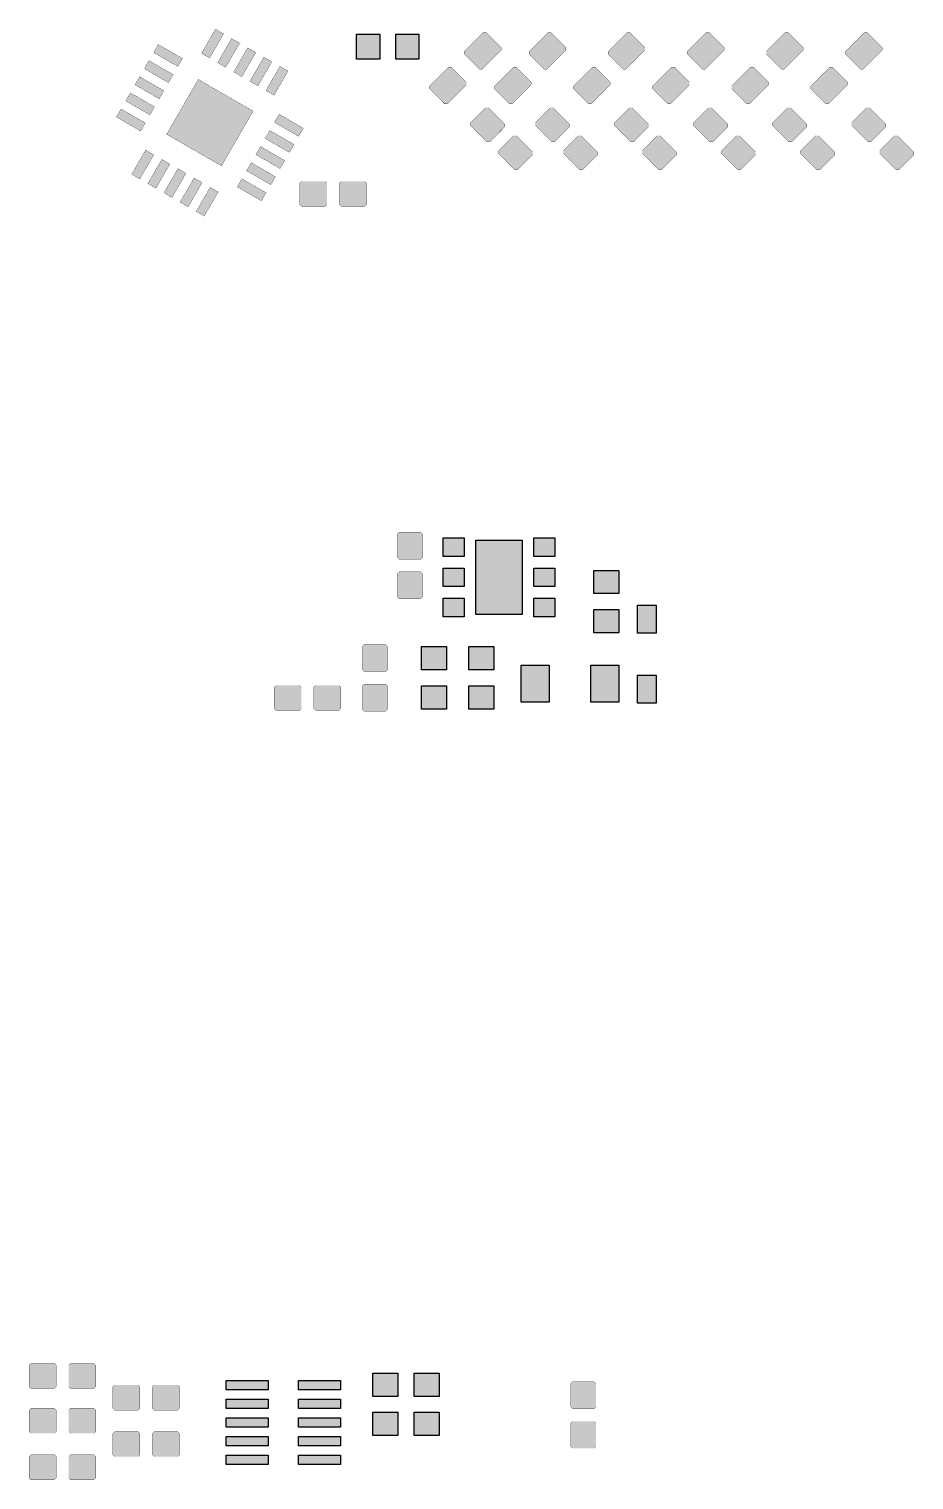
# Model space of a CAD drawing. Header units: millimetres. Extents: x 11.2 to 78.9, y -80.1 to -18.9.
# Drawn here: x 11.23 to 30.26, y -80.15 to -48.97 of the extents above; entities that cross this region are included whole.
import ezdxf

# ---------------------------------------------------------------- set-up
doc = ezdxf.new("R2010")
doc.units = ezdxf.units.MM
doc.header["$MEASUREMENT"] = 0
doc.layers.add('Top-Paste-Mask-Layer', color=7, linetype='Continuous', true_color=0x808080)

msp = doc.modelspace()

# ---------------------------------------------------------------- hatches: boundary and pattern name
at = {"layer": 'Top-Paste-Mask-Layer'}
for points in [[(14.943, -49.491), (15.116, -49.591), (15.416, -49.072), (15.243, -48.972)], [(14.943, -49.491), (15.116, -49.591), (15.416, -49.072), (15.243, -48.972)], [(15.289, -49.691), (15.462, -49.791), (15.762, -49.272), (15.589, -49.172)], [(15.289, -49.691), (15.462, -49.791), (15.762, -49.272), (15.589, -49.172)], [(18.277, -49.619), (18.277, -49.079), (18.777, -49.079), (18.777, -49.619)], [(19.117, -49.619), (19.117, -49.079), (19.617, -49.079), (19.617, -49.619)], [(20.59, -49.506), (20.915, -49.831), (20.972, -49.831), (21.381, -49.422), (21.381, -49.366), (21.056, -49.041), (20.999, -49.041), (20.59, -49.45)], [(20.59, -49.506), (20.915, -49.831), (20.972, -49.831), (21.381, -49.422), (21.381, -49.366), (21.056, -49.041), (20.999, -49.041), (20.59, -49.45)], [(21.984, -49.506), (22.309, -49.831), (22.366, -49.831), (22.775, -49.422), (22.775, -49.366), (22.45, -49.041), (22.393, -49.041), (21.984, -49.45)], [(21.984, -49.506), (22.309, -49.831), (22.366, -49.831), (22.775, -49.422), (22.775, -49.366), (22.45, -49.041), (22.393, -49.041), (21.984, -49.45)], [(23.684, -49.506), (24.009, -49.831), (24.066, -49.831), (24.475, -49.422), (24.475, -49.366), (24.15, -49.041), (24.093, -49.041), (23.684, -49.45)], [(23.684, -49.506), (24.009, -49.831), (24.066, -49.831), (24.475, -49.422), (24.475, -49.366), (24.15, -49.041), (24.093, -49.041), (23.684, -49.45)], [(25.384, -49.506), (25.709, -49.831), (25.766, -49.831), (26.175, -49.422), (26.175, -49.366), (25.85, -49.041), (25.793, -49.041), (25.384, -49.45)], [(25.384, -49.506), (25.709, -49.831), (25.766, -49.831), (26.175, -49.422), (26.175, -49.366), (25.85, -49.041), (25.793, -49.041), (25.384, -49.45)], [(27.084, -49.506), (27.409, -49.831), (27.466, -49.831), (27.875, -49.422), (27.875, -49.366), (27.55, -49.041), (27.493, -49.041), (27.084, -49.45)], [(27.084, -49.506), (27.409, -49.831), (27.466, -49.831), (27.875, -49.422), (27.875, -49.366), (27.55, -49.041), (27.493, -49.041), (27.084, -49.45)], [(28.784, -49.506), (29.109, -49.831), (29.166, -49.831), (29.575, -49.422), (29.575, -49.366), (29.25, -49.041), (29.193, -49.041), (28.784, -49.45)], [(28.784, -49.506), (29.109, -49.831), (29.166, -49.831), (29.575, -49.422), (29.575, -49.366), (29.25, -49.041), (29.193, -49.041), (28.784, -49.45)], [(14.013, -49.301), (13.913, -49.474), (14.433, -49.774), (14.533, -49.601)], [(14.013, -49.301), (13.913, -49.474), (14.433, -49.774), (14.533, -49.601)], [(15.635, -49.891), (15.809, -49.991), (16.109, -49.472), (15.935, -49.372)], [(15.635, -49.891), (15.809, -49.991), (16.109, -49.472), (15.935, -49.372)], [(15.982, -50.091), (16.155, -50.191), (16.455, -49.672), (16.282, -49.572)], [(15.982, -50.091), (16.155, -50.191), (16.455, -49.672), (16.282, -49.572)], [(13.813, -49.648), (13.713, -49.821), (14.233, -50.121), (14.333, -49.948)], [(13.813, -49.648), (13.713, -49.821), (14.233, -50.121), (14.333, -49.948)], [(16.328, -50.291), (16.502, -50.391), (16.802, -49.872), (16.628, -49.772)], [(16.328, -50.291), (16.502, -50.391), (16.802, -49.872), (16.628, -49.772)], [(20.31, -49.786), (20.635, -50.111), (20.635, -50.168), (20.226, -50.577), (20.17, -50.577), (19.845, -50.252), (19.845, -50.195), (20.254, -49.786)], [(20.31, -49.786), (20.635, -50.111), (20.635, -50.168), (20.226, -50.577), (20.17, -50.577), (19.845, -50.252), (19.845, -50.195), (20.254, -49.786)], [(21.704, -49.786), (22.029, -50.111), (22.029, -50.168), (21.62, -50.577), (21.564, -50.577), (21.239, -50.252), (21.239, -50.195), (21.648, -49.786)], [(21.704, -49.786), (22.029, -50.111), (22.029, -50.168), (21.62, -50.577), (21.564, -50.577), (21.239, -50.252), (21.239, -50.195), (21.648, -49.786)], [(23.404, -49.786), (23.729, -50.111), (23.729, -50.168), (23.32, -50.577), (23.264, -50.577), (22.939, -50.252), (22.939, -50.195), (23.348, -49.786)], [(23.404, -49.786), (23.729, -50.111), (23.729, -50.168), (23.32, -50.577), (23.264, -50.577), (22.939, -50.252), (22.939, -50.195), (23.348, -49.786)], [(25.104, -49.786), (25.429, -50.111), (25.429, -50.168), (25.02, -50.577), (24.964, -50.577), (24.639, -50.252), (24.639, -50.195), (25.048, -49.786)], [(25.104, -49.786), (25.429, -50.111), (25.429, -50.168), (25.02, -50.577), (24.964, -50.577), (24.639, -50.252), (24.639, -50.195), (25.048, -49.786)], [(26.804, -49.786), (27.129, -50.111), (27.129, -50.168), (26.72, -50.577), (26.664, -50.577), (26.339, -50.252), (26.339, -50.195), (26.748, -49.786)], [(26.804, -49.786), (27.129, -50.111), (27.129, -50.168), (26.72, -50.577), (26.664, -50.577), (26.339, -50.252), (26.339, -50.195), (26.748, -49.786)], [(28.504, -49.786), (28.829, -50.111), (28.829, -50.168), (28.42, -50.577), (28.364, -50.577), (28.039, -50.252), (28.039, -50.195), (28.448, -49.786)], [(28.504, -49.786), (28.829, -50.111), (28.829, -50.168), (28.42, -50.577), (28.364, -50.577), (28.039, -50.252), (28.039, -50.195), (28.448, -49.786)], [(13.613, -49.994), (13.513, -50.167), (14.033, -50.467), (14.133, -50.294)], [(13.613, -49.994), (13.513, -50.167), (14.033, -50.467), (14.133, -50.294)], [(14.873, -50.052), (16.051, -50.732), (15.371, -51.91), (14.193, -51.23)], [(14.873, -50.052), (16.051, -50.732), (15.371, -51.91), (14.193, -51.23)], [(13.413, -50.34), (13.313, -50.514), (13.833, -50.814), (13.933, -50.64)], [(13.413, -50.34), (13.313, -50.514), (13.833, -50.814), (13.933, -50.64)], [(13.213, -50.687), (13.113, -50.86), (13.633, -51.16), (13.733, -50.987)], [(13.213, -50.687), (13.113, -50.86), (13.633, -51.16), (13.733, -50.987)], [(16.611, -50.801), (16.511, -50.974), (17.031, -51.274), (17.131, -51.101)], [(16.611, -50.801), (16.511, -50.974), (17.031, -51.274), (17.131, -51.101)], [(21.46, -51.069), (21.134, -51.395), (21.078, -51.395), (20.724, -51.041), (20.724, -50.984), (21.049, -50.659), (21.106, -50.659), (21.46, -51.013)], [(21.46, -51.069), (21.134, -51.395), (21.078, -51.395), (20.724, -51.041), (20.724, -50.984), (21.049, -50.659), (21.106, -50.659), (21.46, -51.013)], [(22.854, -51.069), (22.528, -51.395), (22.472, -51.395), (22.118, -51.041), (22.118, -50.984), (22.443, -50.659), (22.5, -50.659), (22.854, -51.013)], [(22.854, -51.069), (22.528, -51.395), (22.472, -51.395), (22.118, -51.041), (22.118, -50.984), (22.443, -50.659), (22.5, -50.659), (22.854, -51.013)], [(24.554, -51.069), (24.228, -51.395), (24.172, -51.395), (23.818, -51.041), (23.818, -50.984), (24.143, -50.659), (24.2, -50.659), (24.554, -51.013)], [(24.554, -51.069), (24.228, -51.395), (24.172, -51.395), (23.818, -51.041), (23.818, -50.984), (24.143, -50.659), (24.2, -50.659), (24.554, -51.013)], [(26.254, -51.069), (25.928, -51.395), (25.872, -51.395), (25.518, -51.041), (25.518, -50.984), (25.843, -50.659), (25.9, -50.659), (26.254, -51.013)], [(26.254, -51.069), (25.928, -51.395), (25.872, -51.395), (25.518, -51.041), (25.518, -50.984), (25.843, -50.659), (25.9, -50.659), (26.254, -51.013)], [(27.954, -51.069), (27.628, -51.395), (27.572, -51.395), (27.218, -51.041), (27.218, -50.984), (27.543, -50.659), (27.6, -50.659), (27.954, -51.013)], [(27.954, -51.069), (27.628, -51.395), (27.572, -51.395), (27.218, -51.041), (27.218, -50.984), (27.543, -50.659), (27.6, -50.659), (27.954, -51.013)], [(29.654, -51.069), (29.328, -51.395), (29.272, -51.395), (28.918, -51.041), (28.918, -50.984), (29.243, -50.659), (29.3, -50.659), (29.654, -51.013)], [(29.654, -51.069), (29.328, -51.395), (29.272, -51.395), (28.918, -51.041), (28.918, -50.984), (29.243, -50.659), (29.3, -50.659), (29.654, -51.013)], [(16.411, -51.148), (16.311, -51.321), (16.831, -51.621), (16.931, -51.448)], [(16.411, -51.148), (16.311, -51.321), (16.831, -51.621), (16.931, -51.448)], [(21.65, -51.26), (21.325, -51.585), (21.325, -51.642), (21.679, -51.996), (21.736, -51.996), (22.061, -51.671), (22.061, -51.614), (21.707, -51.26)], [(21.65, -51.26), (21.325, -51.585), (21.325, -51.642), (21.679, -51.996), (21.736, -51.996), (22.061, -51.671), (22.061, -51.614), (21.707, -51.26)], [(23.044, -51.26), (22.719, -51.585), (22.719, -51.642), (23.073, -51.996), (23.13, -51.996), (23.455, -51.671), (23.455, -51.614), (23.101, -51.26)], [(23.044, -51.26), (22.719, -51.585), (22.719, -51.642), (23.073, -51.996), (23.13, -51.996), (23.455, -51.671), (23.455, -51.614), (23.101, -51.26)], [(24.744, -51.26), (24.419, -51.585), (24.419, -51.642), (24.773, -51.996), (24.83, -51.996), (25.155, -51.671), (25.155, -51.614), (24.801, -51.26)], [(24.744, -51.26), (24.419, -51.585), (24.419, -51.642), (24.773, -51.996), (24.83, -51.996), (25.155, -51.671), (25.155, -51.614), (24.801, -51.26)], [(26.444, -51.26), (26.119, -51.585), (26.119, -51.642), (26.473, -51.996), (26.53, -51.996), (26.855, -51.671), (26.855, -51.614), (26.501, -51.26)], [(26.444, -51.26), (26.119, -51.585), (26.119, -51.642), (26.473, -51.996), (26.53, -51.996), (26.855, -51.671), (26.855, -51.614), (26.501, -51.26)], [(28.144, -51.26), (27.819, -51.585), (27.819, -51.642), (28.173, -51.996), (28.23, -51.996), (28.555, -51.671), (28.555, -51.614), (28.201, -51.26)], [(28.144, -51.26), (27.819, -51.585), (27.819, -51.642), (28.173, -51.996), (28.23, -51.996), (28.555, -51.671), (28.555, -51.614), (28.201, -51.26)], [(29.844, -51.26), (29.519, -51.585), (29.519, -51.642), (29.873, -51.996), (29.93, -51.996), (30.255, -51.671), (30.255, -51.614), (29.901, -51.26)], [(29.844, -51.26), (29.519, -51.585), (29.519, -51.642), (29.873, -51.996), (29.93, -51.996), (30.255, -51.671), (30.255, -51.614), (29.901, -51.26)], [(13.442, -52.089), (13.616, -52.189), (13.916, -51.67), (13.742, -51.57)], [(13.442, -52.089), (13.616, -52.189), (13.916, -51.67), (13.742, -51.57)], [(16.211, -51.494), (16.111, -51.667), (16.631, -51.967), (16.731, -51.794)], [(16.211, -51.494), (16.111, -51.667), (16.631, -51.967), (16.731, -51.794)], [(13.789, -52.289), (13.962, -52.389), (14.262, -51.87), (14.089, -51.77)], [(13.789, -52.289), (13.962, -52.389), (14.262, -51.87), (14.089, -51.77)], [(14.135, -52.489), (14.308, -52.589), (14.608, -52.07), (14.435, -51.97)], [(14.135, -52.489), (14.308, -52.589), (14.608, -52.07), (14.435, -51.97)], [(16.011, -51.84), (15.911, -52.014), (16.431, -52.314), (16.531, -52.14)], [(16.011, -51.84), (15.911, -52.014), (16.431, -52.314), (16.531, -52.14)], [(14.482, -52.689), (14.655, -52.789), (14.955, -52.27), (14.782, -52.17)], [(14.482, -52.689), (14.655, -52.789), (14.955, -52.27), (14.782, -52.17)], [(14.828, -52.889), (15.001, -52.989), (15.301, -52.47), (15.128, -52.37)], [(14.828, -52.889), (15.001, -52.989), (15.301, -52.47), (15.128, -52.37)], [(15.811, -52.187), (15.711, -52.36), (16.231, -52.66), (16.331, -52.487)], [(15.811, -52.187), (15.711, -52.36), (16.231, -52.66), (16.331, -52.487)], [(17.639, -52.741), (17.639, -52.281), (17.599, -52.241), (17.098, -52.241), (17.058, -52.281), (17.058, -52.741), (17.098, -52.781), (17.599, -52.781)], [(17.639, -52.741), (17.639, -52.281), (17.599, -52.241), (17.098, -52.241), (17.058, -52.281), (17.058, -52.741), (17.098, -52.781), (17.599, -52.781)], [(17.909, -52.741), (17.909, -52.281), (17.949, -52.241), (18.45, -52.241), (18.49, -52.281), (18.49, -52.741), (18.45, -52.781), (17.949, -52.781)], [(17.909, -52.741), (17.909, -52.281), (17.949, -52.241), (18.45, -52.241), (18.49, -52.281), (18.49, -52.741), (18.45, -52.781), (17.949, -52.781)], [(19.653, -60.363), (19.193, -60.363), (19.153, -60.323), (19.153, -59.822), (19.193, -59.782), (19.653, -59.782), (19.693, -59.822), (19.693, -60.323)], [(19.653, -60.363), (19.193, -60.363), (19.153, -60.323), (19.153, -59.822), (19.193, -59.782), (19.653, -59.782), (19.693, -59.822), (19.693, -60.323)], [(20.588, -60.301), (20.138, -60.301), (20.138, -59.901), (20.588, -59.901)], [(21.838, -59.951), (21.838, -61.551), (20.838, -61.551), (20.838, -59.951)], [(22.538, -60.301), (22.088, -60.301), (22.088, -59.901), (22.538, -59.901)], [(19.653, -60.633), (19.193, -60.633), (19.153, -60.673), (19.153, -61.173), (19.193, -61.213), (19.653, -61.213), (19.693, -61.173), (19.693, -60.673)], [(19.653, -60.633), (19.193, -60.633), (19.153, -60.673), (19.153, -61.173), (19.193, -61.213), (19.653, -61.213), (19.693, -61.173), (19.693, -60.673)], [(20.588, -60.951), (20.138, -60.951), (20.138, -60.551), (20.588, -60.551)], [(22.538, -60.951), (22.088, -60.951), (22.088, -60.551), (22.538, -60.551)], [(23.372, -60.601), (23.912, -60.601), (23.912, -61.101), (23.372, -61.101)], [(20.588, -61.601), (20.138, -61.601), (20.138, -61.201), (20.588, -61.201)], [(22.538, -61.601), (22.088, -61.601), (22.088, -61.201), (22.538, -61.201)], [(24.313, -61.352), (24.713, -61.352), (24.713, -61.952), (24.313, -61.952)], [(23.372, -61.441), (23.912, -61.441), (23.912, -61.941), (23.372, -61.941)], [(18.441, -62.775), (18.901, -62.775), (18.941, -62.735), (18.941, -62.235), (18.901, -62.195), (18.441, -62.195), (18.401, -62.235), (18.401, -62.735)], [(18.441, -62.775), (18.901, -62.775), (18.941, -62.735), (18.941, -62.235), (18.901, -62.195), (18.441, -62.195), (18.401, -62.235), (18.401, -62.735)], [(20.211, -62.74), (19.671, -62.74), (19.671, -62.24), (20.211, -62.24)], [(21.227, -62.74), (20.687, -62.74), (20.687, -62.24), (21.227, -62.24)], [(21.812, -63.437), (21.812, -62.637), (22.412, -62.637), (22.412, -63.437)], [(23.312, -63.437), (23.312, -62.637), (23.912, -62.637), (23.912, -63.437)], [(24.713, -63.452), (24.313, -63.452), (24.313, -62.852), (24.713, -62.852)], [(17.087, -63.573), (17.087, -63.113), (17.047, -63.073), (16.546, -63.073), (16.506, -63.113), (16.506, -63.573), (16.546, -63.613), (17.047, -63.613)], [(17.087, -63.573), (17.087, -63.113), (17.047, -63.073), (16.546, -63.073), (16.506, -63.113), (16.506, -63.573), (16.546, -63.613), (17.047, -63.613)], [(17.357, -63.573), (17.357, -63.113), (17.397, -63.073), (17.897, -63.073), (17.937, -63.113), (17.937, -63.573), (17.897, -63.613), (17.397, -63.613)], [(17.357, -63.573), (17.357, -63.113), (17.397, -63.073), (17.897, -63.073), (17.937, -63.113), (17.937, -63.573), (17.897, -63.613), (17.397, -63.613)], [(18.441, -63.045), (18.901, -63.045), (18.941, -63.085), (18.941, -63.586), (18.901, -63.626), (18.441, -63.626), (18.401, -63.586), (18.401, -63.085)], [(18.441, -63.045), (18.901, -63.045), (18.941, -63.085), (18.941, -63.586), (18.901, -63.626), (18.441, -63.626), (18.401, -63.586), (18.401, -63.085)], [(20.211, -63.581), (19.671, -63.581), (19.671, -63.081), (20.211, -63.081)], [(21.227, -63.581), (20.687, -63.581), (20.687, -63.081), (21.227, -63.081)], [(11.817, -77.683), (11.817, -78.143), (11.777, -78.183), (11.277, -78.183), (11.237, -78.143), (11.237, -77.683), (11.277, -77.643), (11.777, -77.643)], [(11.817, -77.683), (11.817, -78.143), (11.777, -78.183), (11.277, -78.183), (11.237, -78.143), (11.237, -77.683), (11.277, -77.643), (11.777, -77.643)], [(12.087, -77.683), (12.087, -78.143), (12.127, -78.183), (12.628, -78.183), (12.668, -78.143), (12.668, -77.683), (12.628, -77.643), (12.127, -77.643)], [(12.087, -77.683), (12.087, -78.143), (12.127, -78.183), (12.628, -78.183), (12.668, -78.143), (12.668, -77.683), (12.628, -77.643), (12.127, -77.643)], [(19.163, -78.353), (18.623, -78.353), (18.623, -77.853), (19.163, -77.853)], [(20.052, -78.353), (19.512, -78.353), (19.512, -77.853), (20.052, -77.853)], [(13.617, -78.608), (13.617, -78.148), (13.577, -78.108), (13.077, -78.108), (13.037, -78.148), (13.037, -78.608), (13.077, -78.648), (13.577, -78.648)], [(13.617, -78.608), (13.617, -78.148), (13.577, -78.108), (13.077, -78.108), (13.037, -78.148), (13.037, -78.608), (13.077, -78.648), (13.577, -78.648)], [(13.887, -78.608), (13.887, -78.148), (13.927, -78.108), (14.428, -78.108), (14.468, -78.148), (14.468, -78.608), (14.428, -78.648), (13.927, -78.648)], [(13.887, -78.608), (13.887, -78.148), (13.927, -78.108), (14.428, -78.108), (14.468, -78.148), (14.468, -78.608), (14.428, -78.648), (13.927, -78.648)], [(16.377, -78.213), (15.472, -78.213), (15.472, -78.013), (16.377, -78.013)], [(17.932, -78.213), (17.027, -78.213), (17.027, -78.013), (17.932, -78.013)], [(23.382, -78.618), (22.922, -78.618), (22.882, -78.578), (22.882, -78.077), (22.922, -78.037), (23.382, -78.037), (23.422, -78.077), (23.422, -78.578)], [(23.382, -78.618), (22.922, -78.618), (22.882, -78.578), (22.882, -78.077), (22.922, -78.037), (23.382, -78.037), (23.422, -78.077), (23.422, -78.578)], [(16.377, -78.613), (15.472, -78.613), (15.472, -78.413), (16.377, -78.413)], [(17.932, -78.613), (17.027, -78.613), (17.027, -78.413), (17.932, -78.413)], [(11.817, -79.106), (11.817, -78.646), (11.777, -78.606), (11.277, -78.606), (11.237, -78.646), (11.237, -79.106), (11.277, -79.146), (11.777, -79.146)], [(11.817, -79.106), (11.817, -78.646), (11.777, -78.606), (11.277, -78.606), (11.237, -78.646), (11.237, -79.106), (11.277, -79.146), (11.777, -79.146)], [(12.087, -79.106), (12.087, -78.646), (12.127, -78.606), (12.628, -78.606), (12.668, -78.646), (12.668, -79.106), (12.628, -79.146), (12.127, -79.146)], [(12.087, -79.106), (12.087, -78.646), (12.127, -78.606), (12.628, -78.606), (12.668, -78.646), (12.668, -79.106), (12.628, -79.146), (12.127, -79.146)], [(16.377, -79.013), (15.472, -79.013), (15.472, -78.813), (16.377, -78.813)], [(17.932, -79.013), (17.027, -79.013), (17.027, -78.813), (17.932, -78.813)], [(19.163, -79.193), (18.623, -79.193), (18.623, -78.693), (19.163, -78.693)], [(20.052, -79.193), (19.512, -79.193), (19.512, -78.693), (20.052, -78.693)], [(13.617, -79.608), (13.617, -79.148), (13.577, -79.108), (13.077, -79.108), (13.037, -79.148), (13.037, -79.608), (13.077, -79.648), (13.577, -79.648)], [(13.617, -79.608), (13.617, -79.148), (13.577, -79.108), (13.077, -79.108), (13.037, -79.148), (13.037, -79.608), (13.077, -79.648), (13.577, -79.648)], [(13.887, -79.608), (13.887, -79.148), (13.927, -79.108), (14.428, -79.108), (14.468, -79.148), (14.468, -79.608), (14.428, -79.648), (13.927, -79.648)], [(13.887, -79.608), (13.887, -79.148), (13.927, -79.108), (14.428, -79.108), (14.468, -79.148), (14.468, -79.608), (14.428, -79.648), (13.927, -79.648)], [(23.382, -78.888), (22.922, -78.888), (22.882, -78.928), (22.882, -79.428), (22.922, -79.468), (23.382, -79.468), (23.422, -79.428), (23.422, -78.928)], [(23.382, -78.888), (22.922, -78.888), (22.882, -78.928), (22.882, -79.428), (22.922, -79.468), (23.382, -79.468), (23.422, -79.428), (23.422, -78.928)], [(16.377, -79.413), (15.472, -79.413), (15.472, -79.213), (16.377, -79.213)], [(17.932, -79.413), (17.027, -79.413), (17.027, -79.213), (17.932, -79.213)], [(11.817, -80.106), (11.817, -79.646), (11.777, -79.606), (11.277, -79.606), (11.237, -79.646), (11.237, -80.106), (11.277, -80.146), (11.777, -80.146)], [(11.817, -80.106), (11.817, -79.646), (11.777, -79.606), (11.277, -79.606), (11.237, -79.646), (11.237, -80.106), (11.277, -80.146), (11.777, -80.146)], [(12.087, -80.106), (12.087, -79.646), (12.127, -79.606), (12.628, -79.606), (12.668, -79.646), (12.668, -80.106), (12.628, -80.146), (12.127, -80.146)], [(12.087, -80.106), (12.087, -79.646), (12.127, -79.606), (12.628, -79.606), (12.668, -79.646), (12.668, -80.106), (12.628, -80.146), (12.127, -80.146)], [(16.377, -79.813), (15.472, -79.813), (15.472, -79.613), (16.377, -79.613)], [(17.932, -79.813), (17.027, -79.813), (17.027, -79.613), (17.932, -79.613)]]:
    msp.add_hatch(color=256, dxfattribs=at).paths.add_polyline_path(points)

# ---------------------------------------------------------------- linework, layer by layer
at = {"layer": 'Top-Paste-Mask-Layer', "const_width": 0.00508}
for points in [[(14.943, -49.491), (15.116, -49.591), (15.416, -49.072), (15.243, -48.972)], [(14.943, -49.491), (15.116, -49.591), (15.416, -49.072), (15.243, -48.972)], [(15.289, -49.691), (15.462, -49.791), (15.762, -49.272), (15.589, -49.172)], [(15.289, -49.691), (15.462, -49.791), (15.762, -49.272), (15.589, -49.172)], [(20.59, -49.506), (20.915, -49.831), (20.972, -49.831), (21.381, -49.422), (21.381, -49.366), (21.056, -49.041), (20.999, -49.041), (20.59, -49.45)], [(20.59, -49.506), (20.915, -49.831), (20.972, -49.831), (21.381, -49.422), (21.381, -49.366), (21.056, -49.041), (20.999, -49.041), (20.59, -49.45)], [(21.984, -49.506), (22.309, -49.831), (22.366, -49.831), (22.775, -49.422), (22.775, -49.366), (22.45, -49.041), (22.393, -49.041), (21.984, -49.45)], [(21.984, -49.506), (22.309, -49.831), (22.366, -49.831), (22.775, -49.422), (22.775, -49.366), (22.45, -49.041), (22.393, -49.041), (21.984, -49.45)], [(23.684, -49.506), (24.009, -49.831), (24.066, -49.831), (24.475, -49.422), (24.475, -49.366), (24.15, -49.041), (24.093, -49.041), (23.684, -49.45)], [(23.684, -49.506), (24.009, -49.831), (24.066, -49.831), (24.475, -49.422), (24.475, -49.366), (24.15, -49.041), (24.093, -49.041), (23.684, -49.45)], [(25.384, -49.506), (25.709, -49.831), (25.766, -49.831), (26.175, -49.422), (26.175, -49.366), (25.85, -49.041), (25.793, -49.041), (25.384, -49.45)], [(25.384, -49.506), (25.709, -49.831), (25.766, -49.831), (26.175, -49.422), (26.175, -49.366), (25.85, -49.041), (25.793, -49.041), (25.384, -49.45)], [(27.084, -49.506), (27.409, -49.831), (27.466, -49.831), (27.875, -49.422), (27.875, -49.366), (27.55, -49.041), (27.493, -49.041), (27.084, -49.45)], [(27.084, -49.506), (27.409, -49.831), (27.466, -49.831), (27.875, -49.422), (27.875, -49.366), (27.55, -49.041), (27.493, -49.041), (27.084, -49.45)], [(28.784, -49.506), (29.109, -49.831), (29.166, -49.831), (29.575, -49.422), (29.575, -49.366), (29.25, -49.041), (29.193, -49.041), (28.784, -49.45)], [(28.784, -49.506), (29.109, -49.831), (29.166, -49.831), (29.575, -49.422), (29.575, -49.366), (29.25, -49.041), (29.193, -49.041), (28.784, -49.45)], [(14.013, -49.301), (13.913, -49.474), (14.433, -49.774), (14.533, -49.601)], [(14.013, -49.301), (13.913, -49.474), (14.433, -49.774), (14.533, -49.601)], [(15.635, -49.891), (15.809, -49.991), (16.109, -49.472), (15.935, -49.372)], [(15.635, -49.891), (15.809, -49.991), (16.109, -49.472), (15.935, -49.372)], [(15.982, -50.091), (16.155, -50.191), (16.455, -49.672), (16.282, -49.572)], [(15.982, -50.091), (16.155, -50.191), (16.455, -49.672), (16.282, -49.572)], [(13.813, -49.648), (13.713, -49.821), (14.233, -50.121), (14.333, -49.948)], [(13.813, -49.648), (13.713, -49.821), (14.233, -50.121), (14.333, -49.948)], [(16.328, -50.291), (16.502, -50.391), (16.802, -49.872), (16.628, -49.772)], [(16.328, -50.291), (16.502, -50.391), (16.802, -49.872), (16.628, -49.772)], [(20.31, -49.786), (20.635, -50.111), (20.635, -50.168), (20.226, -50.577), (20.17, -50.577), (19.845, -50.252), (19.845, -50.195), (20.254, -49.786)], [(20.31, -49.786), (20.635, -50.111), (20.635, -50.168), (20.226, -50.577), (20.17, -50.577), (19.845, -50.252), (19.845, -50.195), (20.254, -49.786)], [(21.704, -49.786), (22.029, -50.111), (22.029, -50.168), (21.62, -50.577), (21.564, -50.577), (21.239, -50.252), (21.239, -50.195), (21.648, -49.786)], [(21.704, -49.786), (22.029, -50.111), (22.029, -50.168), (21.62, -50.577), (21.564, -50.577), (21.239, -50.252), (21.239, -50.195), (21.648, -49.786)], [(23.404, -49.786), (23.729, -50.111), (23.729, -50.168), (23.32, -50.577), (23.264, -50.577), (22.939, -50.252), (22.939, -50.195), (23.348, -49.786)], [(23.404, -49.786), (23.729, -50.111), (23.729, -50.168), (23.32, -50.577), (23.264, -50.577), (22.939, -50.252), (22.939, -50.195), (23.348, -49.786)], [(25.104, -49.786), (25.429, -50.111), (25.429, -50.168), (25.02, -50.577), (24.964, -50.577), (24.639, -50.252), (24.639, -50.195), (25.048, -49.786)], [(25.104, -49.786), (25.429, -50.111), (25.429, -50.168), (25.02, -50.577), (24.964, -50.577), (24.639, -50.252), (24.639, -50.195), (25.048, -49.786)], [(26.804, -49.786), (27.129, -50.111), (27.129, -50.168), (26.72, -50.577), (26.664, -50.577), (26.339, -50.252), (26.339, -50.195), (26.748, -49.786)], [(26.804, -49.786), (27.129, -50.111), (27.129, -50.168), (26.72, -50.577), (26.664, -50.577), (26.339, -50.252), (26.339, -50.195), (26.748, -49.786)], [(28.504, -49.786), (28.829, -50.111), (28.829, -50.168), (28.42, -50.577), (28.364, -50.577), (28.039, -50.252), (28.039, -50.195), (28.448, -49.786)], [(28.504, -49.786), (28.829, -50.111), (28.829, -50.168), (28.42, -50.577), (28.364, -50.577), (28.039, -50.252), (28.039, -50.195), (28.448, -49.786)], [(13.613, -49.994), (13.513, -50.167), (14.033, -50.467), (14.133, -50.294)], [(13.613, -49.994), (13.513, -50.167), (14.033, -50.467), (14.133, -50.294)], [(14.873, -50.052), (16.051, -50.732), (15.371, -51.91), (14.193, -51.23)], [(14.873, -50.052), (16.051, -50.732), (15.371, -51.91), (14.193, -51.23)], [(13.413, -50.34), (13.313, -50.514), (13.833, -50.814), (13.933, -50.64)], [(13.413, -50.34), (13.313, -50.514), (13.833, -50.814), (13.933, -50.64)], [(13.213, -50.687), (13.113, -50.86), (13.633, -51.16), (13.733, -50.987)], [(13.213, -50.687), (13.113, -50.86), (13.633, -51.16), (13.733, -50.987)], [(16.611, -50.801), (16.511, -50.974), (17.031, -51.274), (17.131, -51.101)], [(16.611, -50.801), (16.511, -50.974), (17.031, -51.274), (17.131, -51.101)], [(21.46, -51.069), (21.134, -51.395), (21.078, -51.395), (20.724, -51.041), (20.724, -50.984), (21.049, -50.659), (21.106, -50.659), (21.46, -51.013)], [(21.46, -51.069), (21.134, -51.395), (21.078, -51.395), (20.724, -51.041), (20.724, -50.984), (21.049, -50.659), (21.106, -50.659), (21.46, -51.013)], [(22.854, -51.069), (22.528, -51.395), (22.472, -51.395), (22.118, -51.041), (22.118, -50.984), (22.443, -50.659), (22.5, -50.659), (22.854, -51.013)], [(22.854, -51.069), (22.528, -51.395), (22.472, -51.395), (22.118, -51.041), (22.118, -50.984), (22.443, -50.659), (22.5, -50.659), (22.854, -51.013)], [(24.554, -51.069), (24.228, -51.395), (24.172, -51.395), (23.818, -51.041), (23.818, -50.984), (24.143, -50.659), (24.2, -50.659), (24.554, -51.013)], [(24.554, -51.069), (24.228, -51.395), (24.172, -51.395), (23.818, -51.041), (23.818, -50.984), (24.143, -50.659), (24.2, -50.659), (24.554, -51.013)], [(26.254, -51.069), (25.928, -51.395), (25.872, -51.395), (25.518, -51.041), (25.518, -50.984), (25.843, -50.659), (25.9, -50.659), (26.254, -51.013)], [(26.254, -51.069), (25.928, -51.395), (25.872, -51.395), (25.518, -51.041), (25.518, -50.984), (25.843, -50.659), (25.9, -50.659), (26.254, -51.013)], [(27.954, -51.069), (27.628, -51.395), (27.572, -51.395), (27.218, -51.041), (27.218, -50.984), (27.543, -50.659), (27.6, -50.659), (27.954, -51.013)], [(27.954, -51.069), (27.628, -51.395), (27.572, -51.395), (27.218, -51.041), (27.218, -50.984), (27.543, -50.659), (27.6, -50.659), (27.954, -51.013)], [(29.654, -51.069), (29.328, -51.395), (29.272, -51.395), (28.918, -51.041), (28.918, -50.984), (29.243, -50.659), (29.3, -50.659), (29.654, -51.013)], [(29.654, -51.069), (29.328, -51.395), (29.272, -51.395), (28.918, -51.041), (28.918, -50.984), (29.243, -50.659), (29.3, -50.659), (29.654, -51.013)], [(16.411, -51.148), (16.311, -51.321), (16.831, -51.621), (16.931, -51.448)], [(16.411, -51.148), (16.311, -51.321), (16.831, -51.621), (16.931, -51.448)], [(21.65, -51.26), (21.325, -51.585), (21.325, -51.642), (21.679, -51.996), (21.736, -51.996), (22.061, -51.671), (22.061, -51.614), (21.707, -51.26)], [(21.65, -51.26), (21.325, -51.585), (21.325, -51.642), (21.679, -51.996), (21.736, -51.996), (22.061, -51.671), (22.061, -51.614), (21.707, -51.26)], [(23.044, -51.26), (22.719, -51.585), (22.719, -51.642), (23.073, -51.996), (23.13, -51.996), (23.455, -51.671), (23.455, -51.614), (23.101, -51.26)], [(23.044, -51.26), (22.719, -51.585), (22.719, -51.642), (23.073, -51.996), (23.13, -51.996), (23.455, -51.671), (23.455, -51.614), (23.101, -51.26)], [(24.744, -51.26), (24.419, -51.585), (24.419, -51.642), (24.773, -51.996), (24.83, -51.996), (25.155, -51.671), (25.155, -51.614), (24.801, -51.26)], [(24.744, -51.26), (24.419, -51.585), (24.419, -51.642), (24.773, -51.996), (24.83, -51.996), (25.155, -51.671), (25.155, -51.614), (24.801, -51.26)], [(26.444, -51.26), (26.119, -51.585), (26.119, -51.642), (26.473, -51.996), (26.53, -51.996), (26.855, -51.671), (26.855, -51.614), (26.501, -51.26)], [(26.444, -51.26), (26.119, -51.585), (26.119, -51.642), (26.473, -51.996), (26.53, -51.996), (26.855, -51.671), (26.855, -51.614), (26.501, -51.26)], [(28.144, -51.26), (27.819, -51.585), (27.819, -51.642), (28.173, -51.996), (28.23, -51.996), (28.555, -51.671), (28.555, -51.614), (28.201, -51.26)], [(28.144, -51.26), (27.819, -51.585), (27.819, -51.642), (28.173, -51.996), (28.23, -51.996), (28.555, -51.671), (28.555, -51.614), (28.201, -51.26)], [(29.844, -51.26), (29.519, -51.585), (29.519, -51.642), (29.873, -51.996), (29.93, -51.996), (30.255, -51.671), (30.255, -51.614), (29.901, -51.26)], [(29.844, -51.26), (29.519, -51.585), (29.519, -51.642), (29.873, -51.996), (29.93, -51.996), (30.255, -51.671), (30.255, -51.614), (29.901, -51.26)], [(13.442, -52.089), (13.616, -52.189), (13.916, -51.67), (13.742, -51.57)], [(13.442, -52.089), (13.616, -52.189), (13.916, -51.67), (13.742, -51.57)], [(16.211, -51.494), (16.111, -51.667), (16.631, -51.967), (16.731, -51.794)], [(16.211, -51.494), (16.111, -51.667), (16.631, -51.967), (16.731, -51.794)], [(13.789, -52.289), (13.962, -52.389), (14.262, -51.87), (14.089, -51.77)], [(13.789, -52.289), (13.962, -52.389), (14.262, -51.87), (14.089, -51.77)], [(14.135, -52.489), (14.308, -52.589), (14.608, -52.07), (14.435, -51.97)], [(14.135, -52.489), (14.308, -52.589), (14.608, -52.07), (14.435, -51.97)], [(16.011, -51.84), (15.911, -52.014), (16.431, -52.314), (16.531, -52.14)], [(16.011, -51.84), (15.911, -52.014), (16.431, -52.314), (16.531, -52.14)], [(14.482, -52.689), (14.655, -52.789), (14.955, -52.27), (14.782, -52.17)], [(14.482, -52.689), (14.655, -52.789), (14.955, -52.27), (14.782, -52.17)], [(14.828, -52.889), (15.001, -52.989), (15.301, -52.47), (15.128, -52.37)], [(14.828, -52.889), (15.001, -52.989), (15.301, -52.47), (15.128, -52.37)], [(15.811, -52.187), (15.711, -52.36), (16.231, -52.66), (16.331, -52.487)], [(15.811, -52.187), (15.711, -52.36), (16.231, -52.66), (16.331, -52.487)], [(17.639, -52.741), (17.639, -52.281), (17.599, -52.241), (17.098, -52.241), (17.058, -52.281), (17.058, -52.741), (17.098, -52.781), (17.599, -52.781)], [(17.639, -52.741), (17.639, -52.281), (17.599, -52.241), (17.098, -52.241), (17.058, -52.281), (17.058, -52.741), (17.098, -52.781), (17.599, -52.781)], [(17.909, -52.741), (17.909, -52.281), (17.949, -52.241), (18.45, -52.241), (18.49, -52.281), (18.49, -52.741), (18.45, -52.781), (17.949, -52.781)], [(17.909, -52.741), (17.909, -52.281), (17.949, -52.241), (18.45, -52.241), (18.49, -52.281), (18.49, -52.741), (18.45, -52.781), (17.949, -52.781)], [(19.653, -60.363), (19.193, -60.363), (19.153, -60.323), (19.153, -59.822), (19.193, -59.782), (19.653, -59.782), (19.693, -59.822), (19.693, -60.323)], [(19.653, -60.363), (19.193, -60.363), (19.153, -60.323), (19.153, -59.822), (19.193, -59.782), (19.653, -59.782), (19.693, -59.822), (19.693, -60.323)], [(19.653, -60.633), (19.193, -60.633), (19.153, -60.673), (19.153, -61.173), (19.193, -61.213), (19.653, -61.213), (19.693, -61.173), (19.693, -60.673)], [(19.653, -60.633), (19.193, -60.633), (19.153, -60.673), (19.153, -61.173), (19.193, -61.213), (19.653, -61.213), (19.693, -61.173), (19.693, -60.673)], [(18.441, -62.775), (18.901, -62.775), (18.941, -62.735), (18.941, -62.235), (18.901, -62.195), (18.441, -62.195), (18.401, -62.235), (18.401, -62.735)], [(18.441, -62.775), (18.901, -62.775), (18.941, -62.735), (18.941, -62.235), (18.901, -62.195), (18.441, -62.195), (18.401, -62.235), (18.401, -62.735)], [(17.087, -63.573), (17.087, -63.113), (17.047, -63.073), (16.546, -63.073), (16.506, -63.113), (16.506, -63.573), (16.546, -63.613), (17.047, -63.613)], [(17.087, -63.573), (17.087, -63.113), (17.047, -63.073), (16.546, -63.073), (16.506, -63.113), (16.506, -63.573), (16.546, -63.613), (17.047, -63.613)], [(17.357, -63.573), (17.357, -63.113), (17.397, -63.073), (17.897, -63.073), (17.937, -63.113), (17.937, -63.573), (17.897, -63.613), (17.397, -63.613)], [(17.357, -63.573), (17.357, -63.113), (17.397, -63.073), (17.897, -63.073), (17.937, -63.113), (17.937, -63.573), (17.897, -63.613), (17.397, -63.613)], [(18.441, -63.045), (18.901, -63.045), (18.941, -63.085), (18.941, -63.586), (18.901, -63.626), (18.441, -63.626), (18.401, -63.586), (18.401, -63.085)], [(18.441, -63.045), (18.901, -63.045), (18.941, -63.085), (18.941, -63.586), (18.901, -63.626), (18.441, -63.626), (18.401, -63.586), (18.401, -63.085)], [(11.817, -77.683), (11.817, -78.143), (11.777, -78.183), (11.277, -78.183), (11.237, -78.143), (11.237, -77.683), (11.277, -77.643), (11.777, -77.643)], [(11.817, -77.683), (11.817, -78.143), (11.777, -78.183), (11.277, -78.183), (11.237, -78.143), (11.237, -77.683), (11.277, -77.643), (11.777, -77.643)], [(12.087, -77.683), (12.087, -78.143), (12.127, -78.183), (12.628, -78.183), (12.668, -78.143), (12.668, -77.683), (12.628, -77.643), (12.127, -77.643)], [(12.087, -77.683), (12.087, -78.143), (12.127, -78.183), (12.628, -78.183), (12.668, -78.143), (12.668, -77.683), (12.628, -77.643), (12.127, -77.643)], [(13.617, -78.608), (13.617, -78.148), (13.577, -78.108), (13.077, -78.108), (13.037, -78.148), (13.037, -78.608), (13.077, -78.648), (13.577, -78.648)], [(13.617, -78.608), (13.617, -78.148), (13.577, -78.108), (13.077, -78.108), (13.037, -78.148), (13.037, -78.608), (13.077, -78.648), (13.577, -78.648)], [(13.887, -78.608), (13.887, -78.148), (13.927, -78.108), (14.428, -78.108), (14.468, -78.148), (14.468, -78.608), (14.428, -78.648), (13.927, -78.648)], [(13.887, -78.608), (13.887, -78.148), (13.927, -78.108), (14.428, -78.108), (14.468, -78.148), (14.468, -78.608), (14.428, -78.648), (13.927, -78.648)], [(23.382, -78.618), (22.922, -78.618), (22.882, -78.578), (22.882, -78.077), (22.922, -78.037), (23.382, -78.037), (23.422, -78.077), (23.422, -78.578)], [(23.382, -78.618), (22.922, -78.618), (22.882, -78.578), (22.882, -78.077), (22.922, -78.037), (23.382, -78.037), (23.422, -78.077), (23.422, -78.578)], [(11.817, -79.106), (11.817, -78.646), (11.777, -78.606), (11.277, -78.606), (11.237, -78.646), (11.237, -79.106), (11.277, -79.146), (11.777, -79.146)], [(11.817, -79.106), (11.817, -78.646), (11.777, -78.606), (11.277, -78.606), (11.237, -78.646), (11.237, -79.106), (11.277, -79.146), (11.777, -79.146)], [(12.087, -79.106), (12.087, -78.646), (12.127, -78.606), (12.628, -78.606), (12.668, -78.646), (12.668, -79.106), (12.628, -79.146), (12.127, -79.146)], [(12.087, -79.106), (12.087, -78.646), (12.127, -78.606), (12.628, -78.606), (12.668, -78.646), (12.668, -79.106), (12.628, -79.146), (12.127, -79.146)], [(23.382, -78.888), (22.922, -78.888), (22.882, -78.928), (22.882, -79.428), (22.922, -79.468), (23.382, -79.468), (23.422, -79.428), (23.422, -78.928)], [(23.382, -78.888), (22.922, -78.888), (22.882, -78.928), (22.882, -79.428), (22.922, -79.468), (23.382, -79.468), (23.422, -79.428), (23.422, -78.928)], [(13.617, -79.608), (13.617, -79.148), (13.577, -79.108), (13.077, -79.108), (13.037, -79.148), (13.037, -79.608), (13.077, -79.648), (13.577, -79.648)], [(13.617, -79.608), (13.617, -79.148), (13.577, -79.108), (13.077, -79.108), (13.037, -79.148), (13.037, -79.608), (13.077, -79.648), (13.577, -79.648)], [(13.887, -79.608), (13.887, -79.148), (13.927, -79.108), (14.428, -79.108), (14.468, -79.148), (14.468, -79.608), (14.428, -79.648), (13.927, -79.648)], [(13.887, -79.608), (13.887, -79.148), (13.927, -79.108), (14.428, -79.108), (14.468, -79.148), (14.468, -79.608), (14.428, -79.648), (13.927, -79.648)], [(11.817, -80.106), (11.817, -79.646), (11.777, -79.606), (11.277, -79.606), (11.237, -79.646), (11.237, -80.106), (11.277, -80.146), (11.777, -80.146)], [(11.817, -80.106), (11.817, -79.646), (11.777, -79.606), (11.277, -79.606), (11.237, -79.646), (11.237, -80.106), (11.277, -80.146), (11.777, -80.146)], [(12.087, -80.106), (12.087, -79.646), (12.127, -79.606), (12.628, -79.606), (12.668, -79.646), (12.668, -80.106), (12.628, -80.146), (12.127, -80.146)], [(12.087, -80.106), (12.087, -79.646), (12.127, -79.606), (12.628, -79.606), (12.668, -79.646), (12.668, -80.106), (12.628, -80.146), (12.127, -80.146)]]:
    msp.add_lwpolyline(points, close=True, dxfattribs=at)
at = {"layer": 'Top-Paste-Mask-Layer'}
for points in [[(18.277, -49.619), (18.277, -49.079), (18.777, -49.079), (18.777, -49.619)], [(19.117, -49.619), (19.117, -49.079), (19.617, -49.079), (19.617, -49.619)], [(20.588, -60.301), (20.138, -60.301), (20.138, -59.901), (20.588, -59.901)], [(21.838, -59.951), (21.838, -61.551), (20.838, -61.551), (20.838, -59.951)], [(22.538, -60.301), (22.088, -60.301), (22.088, -59.901), (22.538, -59.901)], [(20.588, -60.951), (20.138, -60.951), (20.138, -60.551), (20.588, -60.551)], [(22.538, -60.951), (22.088, -60.951), (22.088, -60.551), (22.538, -60.551)], [(23.372, -60.601), (23.912, -60.601), (23.912, -61.101), (23.372, -61.101)], [(20.588, -61.601), (20.138, -61.601), (20.138, -61.201), (20.588, -61.201)], [(22.538, -61.601), (22.088, -61.601), (22.088, -61.201), (22.538, -61.201)], [(24.313, -61.352), (24.713, -61.352), (24.713, -61.952), (24.313, -61.952)], [(23.372, -61.441), (23.912, -61.441), (23.912, -61.941), (23.372, -61.941)], [(20.211, -62.74), (19.671, -62.74), (19.671, -62.24), (20.211, -62.24)], [(21.227, -62.74), (20.687, -62.74), (20.687, -62.24), (21.227, -62.24)], [(21.812, -63.437), (21.812, -62.637), (22.412, -62.637), (22.412, -63.437)], [(23.312, -63.437), (23.312, -62.637), (23.912, -62.637), (23.912, -63.437)], [(24.713, -63.452), (24.313, -63.452), (24.313, -62.852), (24.713, -62.852)], [(20.211, -63.581), (19.671, -63.581), (19.671, -63.081), (20.211, -63.081)], [(21.227, -63.581), (20.687, -63.581), (20.687, -63.081), (21.227, -63.081)], [(19.163, -78.353), (18.623, -78.353), (18.623, -77.853), (19.163, -77.853)], [(20.052, -78.353), (19.512, -78.353), (19.512, -77.853), (20.052, -77.853)], [(16.377, -78.213), (15.472, -78.213), (15.472, -78.013), (16.377, -78.013)], [(17.932, -78.213), (17.027, -78.213), (17.027, -78.013), (17.932, -78.013)], [(16.377, -78.613), (15.472, -78.613), (15.472, -78.413), (16.377, -78.413)], [(17.932, -78.613), (17.027, -78.613), (17.027, -78.413), (17.932, -78.413)], [(16.377, -79.013), (15.472, -79.013), (15.472, -78.813), (16.377, -78.813)], [(17.932, -79.013), (17.027, -79.013), (17.027, -78.813), (17.932, -78.813)], [(19.163, -79.193), (18.623, -79.193), (18.623, -78.693), (19.163, -78.693)], [(20.052, -79.193), (19.512, -79.193), (19.512, -78.693), (20.052, -78.693)], [(16.377, -79.413), (15.472, -79.413), (15.472, -79.213), (16.377, -79.213)], [(17.932, -79.413), (17.027, -79.413), (17.027, -79.213), (17.932, -79.213)], [(16.377, -79.813), (15.472, -79.813), (15.472, -79.613), (16.377, -79.613)], [(17.932, -79.813), (17.027, -79.813), (17.027, -79.613), (17.932, -79.613)]]:
    msp.add_lwpolyline(points, close=True, dxfattribs=at)

doc.saveas('drawing.dxf')
